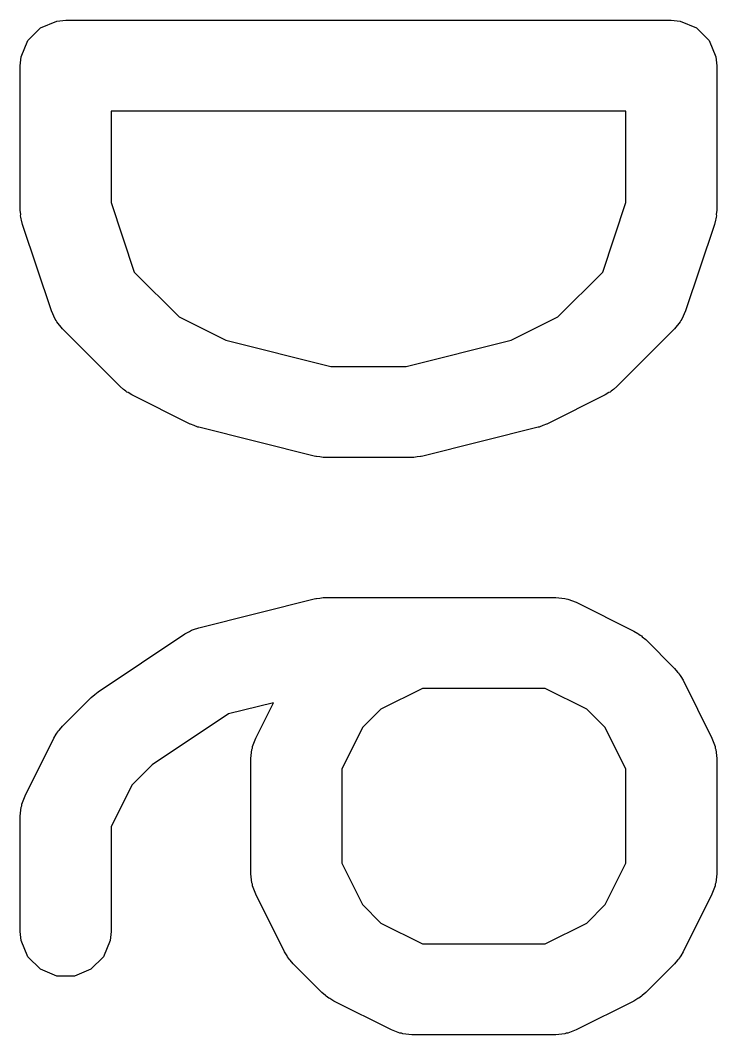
# Model space of a CAD drawing. Extents: x 94.1 to 174.1, y -97.1 to -51.9.
# Drawn here: x 134.85 to 136, y -74.679 to -73.006 of the extents above; entities that cross this region are included whole.
import ezdxf

# ---------------------------------------------------------------- set-up
doc = ezdxf.new("R2010")
doc.units = 0
doc.layers.add('BLACK', color=7, linetype='CONTINUOUS')

msp = doc.modelspace()

# ---------------------------------------------------------------- linework, layer by layer
at = {"layer": 'BLACK', "linetype": 'CONTINUOUS'}
for p, q in [((134.883151, -73.018295), (134.910187, -73.007096)), ((134.910187, -73.007096), (134.924819, -73.005655)), ((134.924819, -73.005655), (135.924819, -73.005655)), ((135.924819, -73.005655), (135.939451, -73.007096)), ((135.939451, -73.007096), (135.966487, -73.018295)), ((134.862459, -73.038987), (134.883151, -73.018295)), ((135.966487, -73.018295), (135.987179, -73.038987)), ((134.85126, -73.066023), (134.862459, -73.038987)), ((135.987179, -73.038987), (135.998378, -73.066023)), ((134.849819, -73.080655), (134.85126, -73.066023)), ((135.998378, -73.066023), (135.999819, -73.080655)), ((134.849819, -73.31875), (134.849819, -73.080655)), ((135.999819, -73.080655), (135.999819, -73.31875)), ((135.849819, -73.155655), (134.999819, -73.155655)), ((134.999819, -73.155655), (134.999819, -73.306579)), ((135.849819, -73.30658), (135.849819, -73.155655)), ((134.999819, -73.306579), (135.03799, -73.421093)), ((135.811648, -73.421092), (135.849819, -73.30658)), ((134.850548, -73.326155), (134.849819, -73.31875)), ((134.850408, -73.32813), (134.850548, -73.326155)), ((134.850998, -73.330727), (134.850408, -73.32813)), ((135.99923, -73.328131), (135.998639, -73.330728)), ((135.999819, -73.31875), (135.999089, -73.326156)), ((135.999089, -73.326156), (135.99923, -73.328131)), ((134.85126, -73.333382), (134.850998, -73.330727)), ((134.852018, -73.335213), (134.85126, -73.333382)), ((134.853668, -73.342467), (134.852018, -73.335213)), ((134.901287, -73.485324), (134.853668, -73.342467)), ((135.99597, -73.342468), (135.948351, -73.485324)), ((135.997619, -73.335212), (135.99597, -73.342468)), ((135.998378, -73.333382), (135.997619, -73.335212)), ((135.998639, -73.330728), (135.998378, -73.333382)), ((135.03799, -73.421093), (135.112103, -73.495206)), ((135.737534, -73.495205), (135.811648, -73.421092)), ((134.907281, -73.498749), (134.901287, -73.485324)), ((135.112103, -73.495206), (135.18909, -73.533699)), ((135.660547, -73.533699), (135.737534, -73.495205)), ((135.948351, -73.485324), (135.942357, -73.49875)), ((134.909046, -73.500784), (134.907281, -73.498749)), ((134.910078, -73.503275), (134.909046, -73.500784)), ((134.919405, -73.51464), (134.910078, -73.503275)), ((135.939561, -73.503275), (135.930233, -73.51464)), ((135.940592, -73.500784), (135.939561, -73.503275)), ((135.942357, -73.49875), (135.940592, -73.500784)), ((135.014643, -73.609878), (134.919405, -73.51464)), ((135.930233, -73.51464), (135.834994, -73.609878)), ((135.18909, -73.533699), (135.362624, -73.577083)), ((135.487013, -73.577083), (135.660547, -73.533699)), ((135.362624, -73.577083), (135.487013, -73.577083)), ((135.020393, -73.614598), (135.014643, -73.609878)), ((135.834994, -73.609878), (135.829244, -73.614596)), ((135.021692, -73.616095), (135.020393, -73.614598)), ((135.023946, -73.617514), (135.021692, -73.616095)), ((135.026008, -73.619206), (135.023946, -73.617514)), ((135.02784, -73.619964), (135.026008, -73.619206)), ((135.034135, -73.623927), (135.02784, -73.619964)), ((135.129373, -73.671546), (135.034135, -73.623927)), ((135.815502, -73.623927), (135.720264, -73.671546)), ((135.821798, -73.619963), (135.815502, -73.623927)), ((135.823628, -73.619206), (135.821798, -73.619963)), ((135.825686, -73.617516), (135.823628, -73.619206)), ((135.827945, -73.616095), (135.825686, -73.617516)), ((135.829244, -73.614596), (135.827945, -73.616095)), ((135.130442, -73.671955), (135.129373, -73.671546)), ((135.130878, -73.672278), (135.130442, -73.671955)), ((135.137014, -73.67447), (135.130878, -73.672278)), ((135.143104, -73.676801), (135.137014, -73.67447)), ((135.143644, -73.676839), (135.143104, -73.676801)), ((135.144724, -73.677225), (135.143644, -73.676839)), ((135.3352, -73.724844), (135.144724, -73.677225)), ((135.704913, -73.677225), (135.514437, -73.724844)), ((135.705992, -73.676839), (135.704913, -73.677225)), ((135.706532, -73.676801), (135.705992, -73.676839)), ((135.712613, -73.674473), (135.706532, -73.676801)), ((135.718759, -73.672278), (135.712613, -73.674473)), ((135.719194, -73.671955), (135.718759, -73.672278)), ((135.720264, -73.671546), (135.719194, -73.671955)), ((135.337736, -73.725219), (135.3352, -73.724844)), ((135.338758, -73.725642), (135.337736, -73.725219)), ((135.34427, -73.726184), (135.338758, -73.725642)), ((135.349744, -73.726994), (135.34427, -73.726184)), ((135.350836, -73.726831), (135.349744, -73.726994)), ((135.35339, -73.727083), (135.350836, -73.726831)), ((135.496247, -73.727083), (135.35339, -73.727083)), ((135.4988, -73.726831), (135.496247, -73.727083)), ((135.499893, -73.726994), (135.4988, -73.726831)), ((135.505366, -73.726184), (135.499893, -73.726994)), ((135.510879, -73.725642), (135.505366, -73.726184)), ((135.5119, -73.725219), (135.510879, -73.725642)), ((135.514437, -73.724844), (135.5119, -73.725219)), ((135.144724, -74.007894), (135.3352, -73.960275)), ((135.3352, -73.960275), (135.337736, -73.959899)), ((135.337736, -73.959899), (135.338758, -73.959477)), ((135.338758, -73.959477), (135.34427, -73.958934)), ((135.34427, -73.958934), (135.349744, -73.958125)), ((135.349744, -73.958125), (135.350836, -73.958287)), ((135.350836, -73.958287), (135.35339, -73.958036)), ((135.35339, -73.958036), (135.734342, -73.958036)), ((135.734342, -73.958036), (135.748974, -73.959477)), ((135.748974, -73.959477), (135.751463, -73.960508)), ((135.751463, -73.960508), (135.754151, -73.960699)), ((135.754151, -73.960699), (135.767883, -73.965954)), ((135.767883, -73.965954), (135.863121, -74.013573)), ((135.121312, -74.018251), (135.129386, -74.013946)), ((135.129386, -74.013946), (135.130878, -74.012841)), ((135.130878, -74.012841), (135.13264, -74.012211)), ((135.13264, -74.012211), (135.134286, -74.011334)), ((135.134286, -74.011334), (135.1361, -74.010975)), ((135.1361, -74.010975), (135.144724, -74.007894)), ((135.863121, -74.013573), (135.869417, -74.017536)), ((134.978454, -74.113489), (135.121312, -74.018251)), ((135.869417, -74.017536), (135.871247, -74.018294)), ((135.871247, -74.018294), (135.873305, -74.019983)), ((135.873305, -74.019983), (135.875564, -74.021405)), ((135.875564, -74.021405), (135.876863, -74.022903)), ((135.876863, -74.022903), (135.882612, -74.027621)), ((135.882612, -74.027621), (135.930232, -74.07524)), ((135.930232, -74.07524), (135.93495, -74.080989)), ((135.93495, -74.080989), (135.93645, -74.08229)), ((135.93645, -74.08229), (135.937872, -74.084549)), ((135.937872, -74.084549), (135.93956, -74.086606)), ((135.93956, -74.086606), (135.940317, -74.088433)), ((135.940317, -74.088433), (135.944282, -74.094733)), ((135.944282, -74.094733), (135.991901, -74.189971)), ((134.97292, -74.118021), (134.978389, -74.113533)), ((134.978389, -74.113533), (134.978411, -74.113523)), ((134.978411, -74.113523), (134.978454, -74.113489)), ((135.513952, -74.108036), (135.445436, -74.142294)), ((135.716637, -74.108036), (135.513952, -74.108036)), ((135.785153, -74.142294), (135.716637, -74.108036)), ((134.919405, -74.170479), (134.967024, -74.12286)), ((134.967024, -74.12286), (134.967064, -74.122826)), ((134.967064, -74.122826), (134.967079, -74.122805)), ((134.967079, -74.122805), (134.97292, -74.118021)), ((135.267804, -74.131741), (135.193708, -74.150265)), ((135.238689, -74.189971), (135.267804, -74.131741)), ((135.445436, -74.142294), (135.415029, -74.172701)), ((135.815561, -74.172701), (135.785153, -74.142294)), ((135.193708, -74.150265), (135.067837, -74.234179)), ((134.90932, -74.183671), (134.910078, -74.181844)), ((134.910078, -74.181844), (134.911766, -74.179787)), ((134.911766, -74.179787), (134.913188, -74.177528)), ((134.913188, -74.177528), (134.914686, -74.176228)), ((134.914686, -74.176228), (134.919405, -74.170479)), ((135.415029, -74.172701), (135.380771, -74.241217)), ((135.849819, -74.241217), (135.815561, -74.172701)), ((134.857737, -74.285209), (134.905356, -74.189971)), ((134.905356, -74.189971), (134.90932, -74.183671)), ((135.233434, -74.203703), (135.238689, -74.189971)), ((135.991901, -74.189971), (135.997156, -74.203702)), ((135.230771, -74.223512), (135.232212, -74.20888)), ((135.232212, -74.20888), (135.233243, -74.20639)), ((135.233243, -74.20639), (135.233434, -74.203703)), ((135.997156, -74.203702), (135.997347, -74.206391)), ((135.997347, -74.206391), (135.998378, -74.20888)), ((135.998378, -74.20888), (135.999819, -74.223512)), ((135.230771, -74.413988), (135.230771, -74.223512)), ((135.999819, -74.223512), (135.999819, -74.413988)), ((135.067837, -74.234179), (135.034077, -74.267939)), ((135.380771, -74.241217), (135.380771, -74.396283)), ((135.849819, -74.396283), (135.849819, -74.241217)), ((135.034077, -74.267939), (134.999819, -74.336455)), ((134.852291, -74.301628), (134.852482, -74.298941)), ((134.852482, -74.298941), (134.857737, -74.285209)), ((134.849819, -74.31875), (134.85126, -74.304118)), ((134.85126, -74.304118), (134.852291, -74.301628)), ((134.849819, -74.509226), (134.849819, -74.31875)), ((134.999819, -74.336455), (134.999819, -74.509226)), ((135.380771, -74.396283), (135.415029, -74.464799)), ((135.815561, -74.464798), (135.849819, -74.396283)), ((135.232212, -74.42862), (135.230771, -74.413988)), ((135.999819, -74.413988), (135.998378, -74.42862)), ((135.233243, -74.431109), (135.232212, -74.42862)), ((135.233434, -74.433797), (135.233243, -74.431109)), ((135.238689, -74.447529), (135.233434, -74.433797)), ((135.997156, -74.433798), (135.991901, -74.447529)), ((135.997347, -74.431108), (135.997156, -74.433798)), ((135.998378, -74.42862), (135.997347, -74.431108)), ((135.286308, -74.542767), (135.238689, -74.447529)), ((135.991901, -74.447529), (135.944282, -74.542767)), ((135.415029, -74.464799), (135.445436, -74.495206)), ((135.785153, -74.495205), (135.815561, -74.464798)), ((135.445436, -74.495206), (135.513952, -74.529464)), ((135.716637, -74.529464), (135.785153, -74.495205)), ((134.85126, -74.523858), (134.849819, -74.509226)), ((134.999819, -74.509226), (134.998378, -74.523858)), ((134.862459, -74.550894), (134.85126, -74.523858)), ((134.998378, -74.523858), (134.987179, -74.550894)), ((135.513952, -74.529464), (135.716637, -74.529464)), ((134.883151, -74.571586), (134.862459, -74.550894)), ((134.987179, -74.550894), (134.966487, -74.571586)), ((135.290272, -74.549066), (135.286308, -74.542767)), ((135.29103, -74.550894), (135.290272, -74.549066)), ((135.292718, -74.55295), (135.29103, -74.550894)), ((135.93956, -74.550894), (135.937872, -74.55295)), ((135.940317, -74.549066), (135.93956, -74.550894)), ((135.944282, -74.542767), (135.940317, -74.549066)), ((135.29414, -74.55521), (135.292718, -74.55295)), ((135.295638, -74.556509), (135.29414, -74.55521)), ((135.300357, -74.562259), (135.295638, -74.556509)), ((135.347976, -74.609878), (135.300357, -74.562259)), ((135.930232, -74.56226), (135.882612, -74.609879)), ((135.93495, -74.55651), (135.930232, -74.56226)), ((135.93645, -74.55521), (135.93495, -74.55651)), ((135.937872, -74.55295), (135.93645, -74.55521)), ((134.910187, -74.582785), (134.883151, -74.571586)), ((134.939451, -74.582785), (134.910187, -74.582785)), ((134.966487, -74.571586), (134.939451, -74.582785)), ((135.353725, -74.614596), (135.347976, -74.609878)), ((135.355025, -74.616095), (135.353725, -74.614596)), ((135.357284, -74.617516), (135.355025, -74.616095)), ((135.359341, -74.619205), (135.357284, -74.617516)), ((135.873305, -74.617516), (135.871247, -74.619206)), ((135.875564, -74.616095), (135.873305, -74.617516)), ((135.876863, -74.614596), (135.875564, -74.616095)), ((135.882612, -74.609879), (135.876863, -74.614596)), ((135.361168, -74.619962), (135.359341, -74.619205)), ((135.367468, -74.623927), (135.361168, -74.619962)), ((135.462706, -74.671546), (135.367468, -74.623927)), ((135.863121, -74.623927), (135.767883, -74.671546)), ((135.869417, -74.619963), (135.863121, -74.623927)), ((135.871247, -74.619206), (135.869417, -74.619963)), ((135.476437, -74.676801), (135.462706, -74.671546)), ((135.479126, -74.676992), (135.476437, -74.676801)), ((135.481615, -74.678023), (135.479126, -74.676992)), ((135.496247, -74.679464), (135.481615, -74.678023)), ((135.734342, -74.679464), (135.496247, -74.679464)), ((135.748974, -74.678023), (135.734342, -74.679464)), ((135.751463, -74.676991), (135.748974, -74.678023)), ((135.754151, -74.676801), (135.751463, -74.676991)), ((135.767883, -74.671546), (135.754151, -74.676801))]:
    msp.add_line(p, q, dxfattribs=at)

doc.saveas('drawing.dxf')
